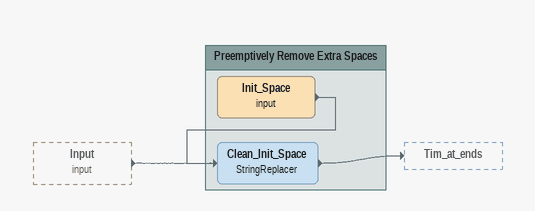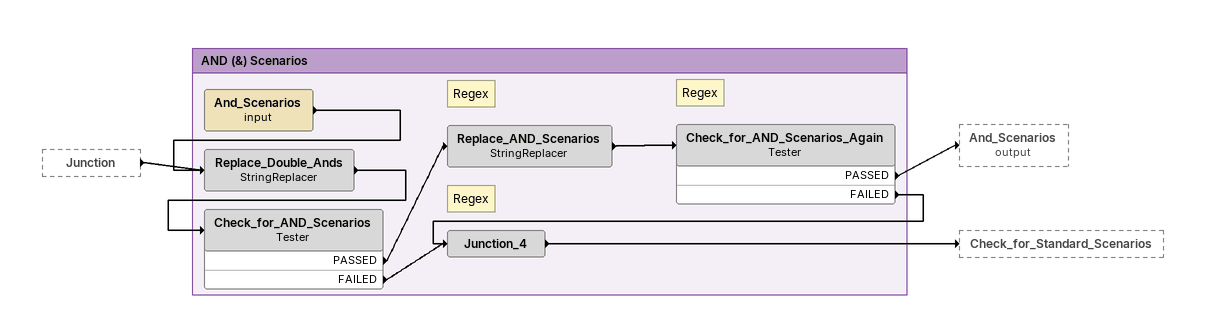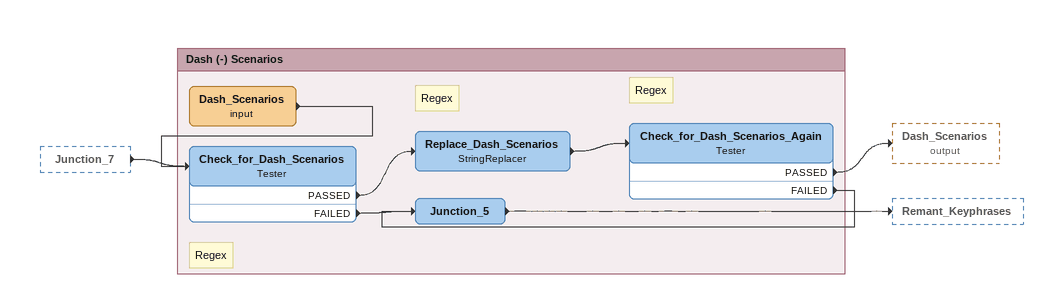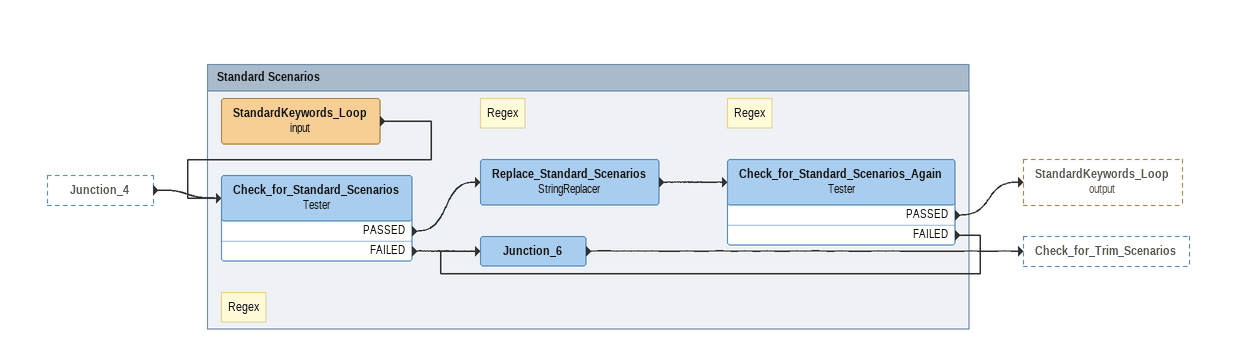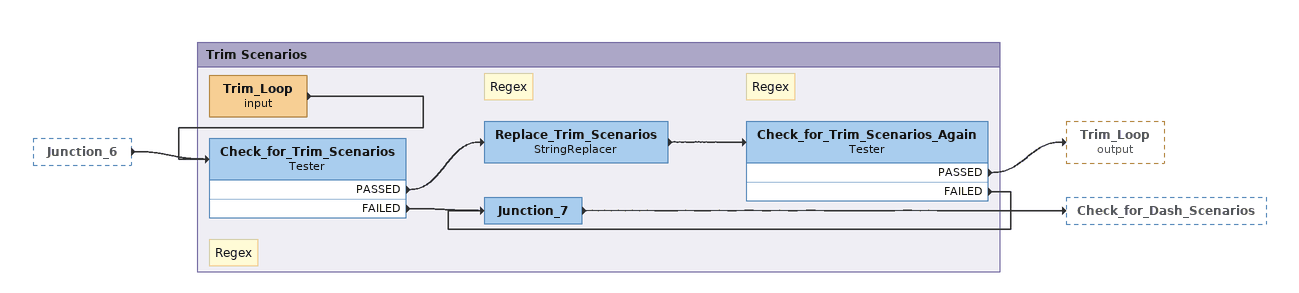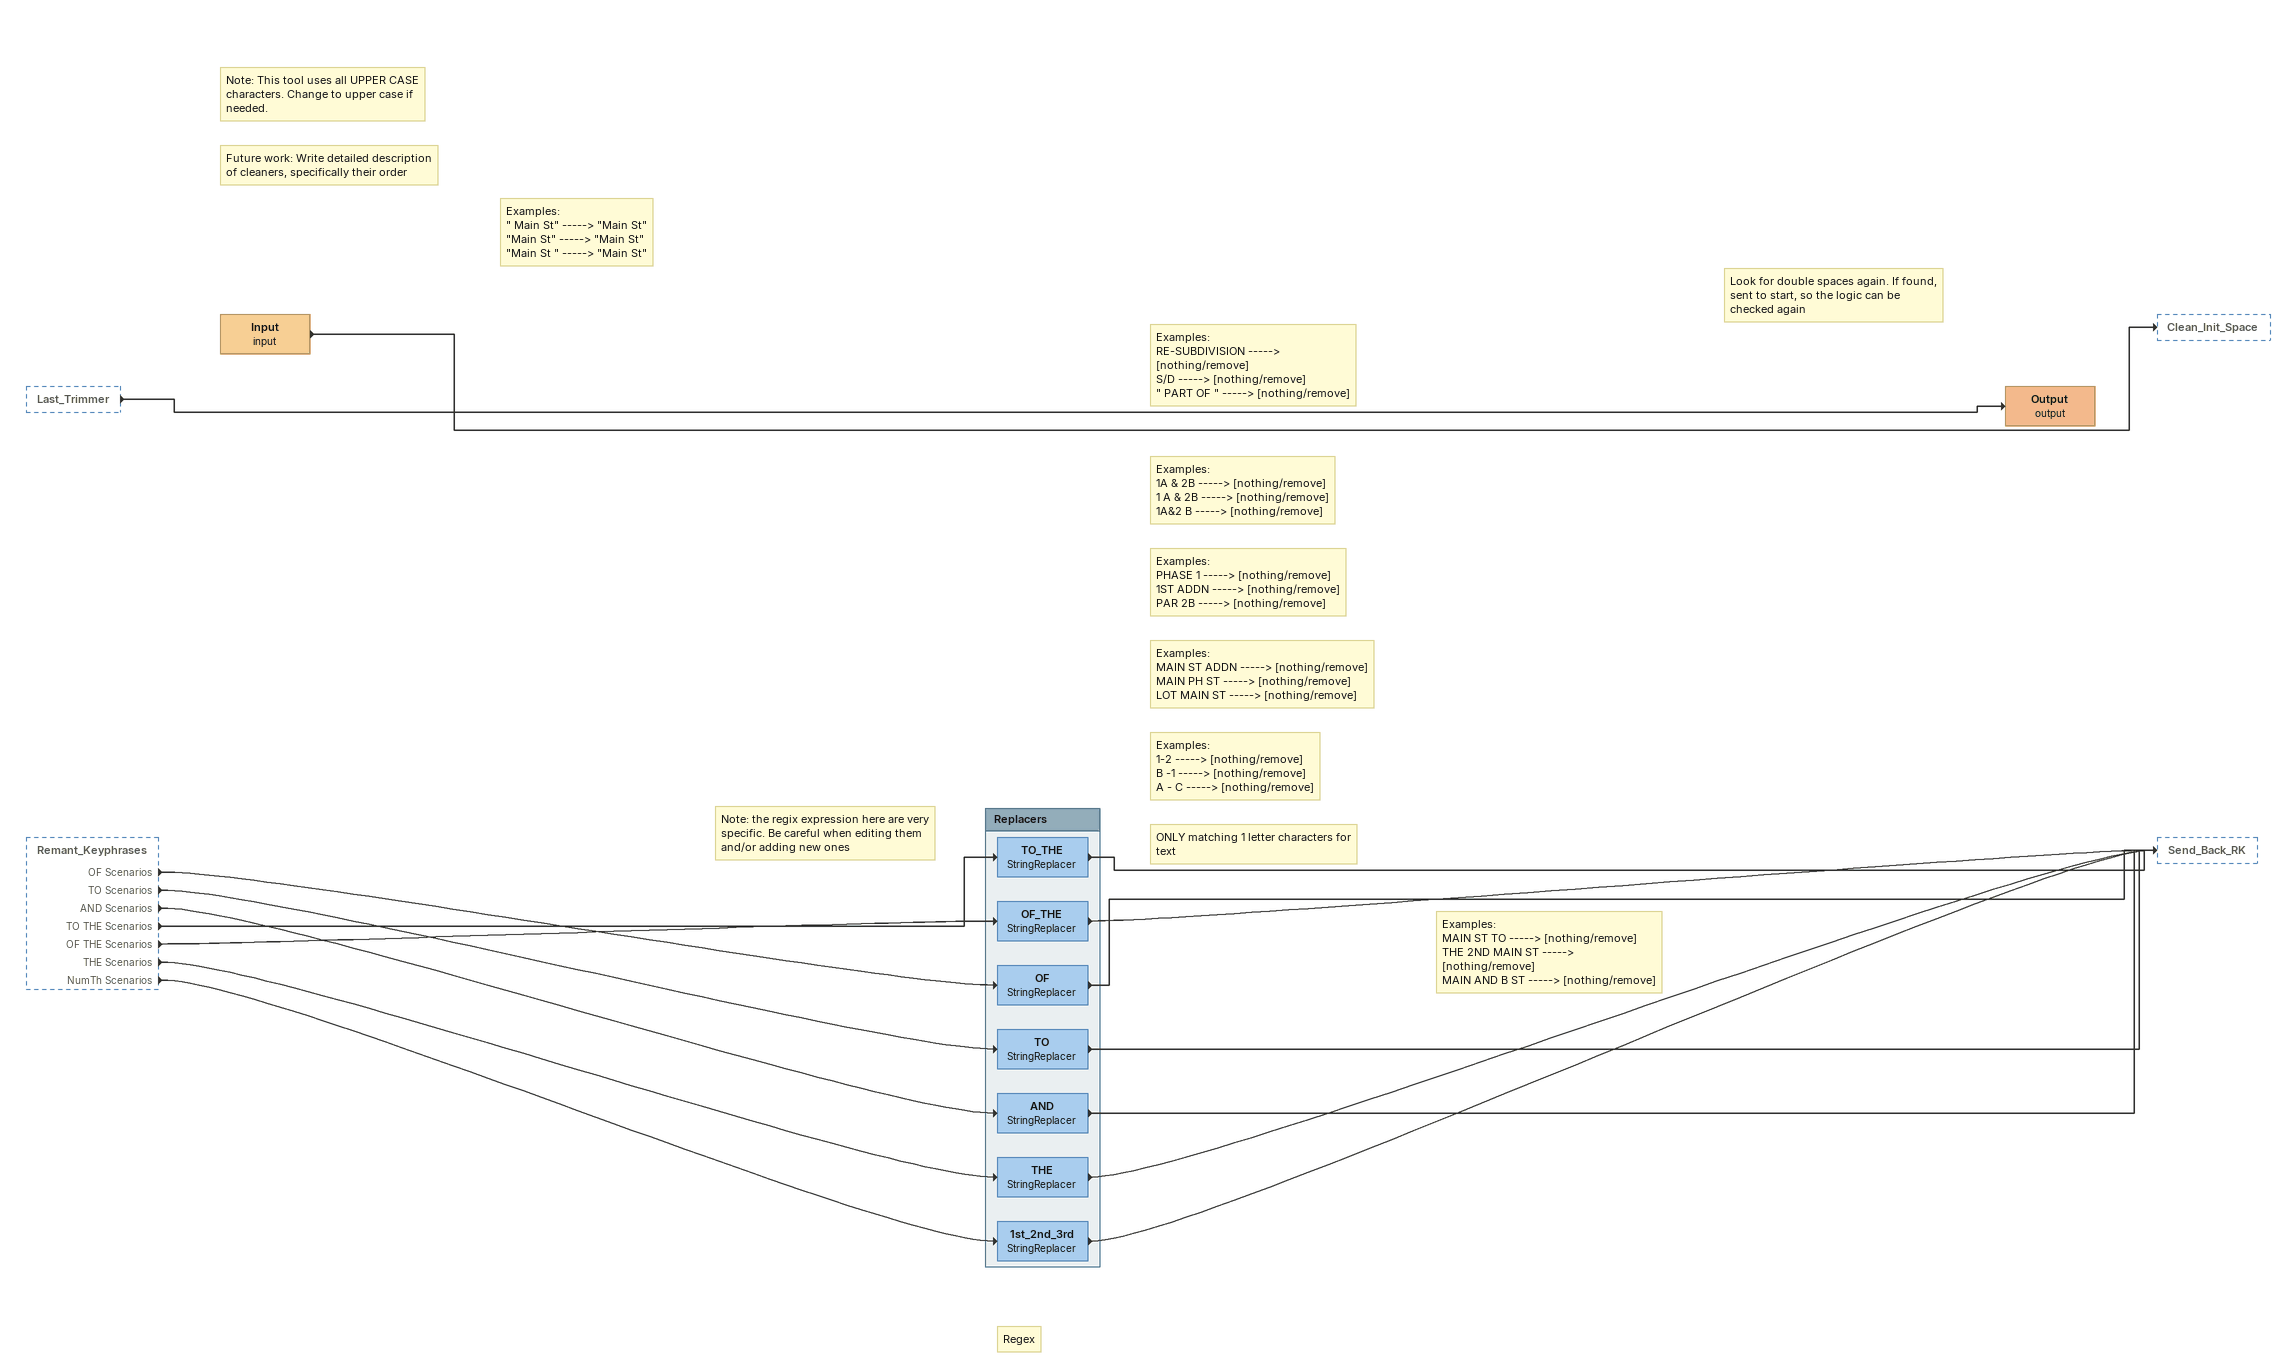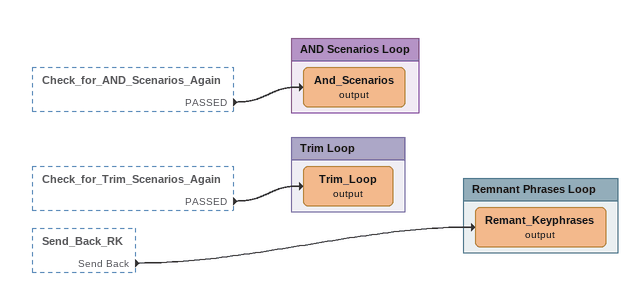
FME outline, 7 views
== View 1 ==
Input (input) [outside]
    -> Clean_Init_Space

Bookmark: Preemptively Remove Extra Spaces
Init_Space (input)
    -> Clean_Init_Space
Clean_Init_Space: StringReplacer
    -> Tim_at_ends

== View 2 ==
Junction [outside]
    -> Replace_Double_Ands

Bookmark: AND (&) Scenarios
And_Scenarios (input)
    -> Replace_Double_Ands
Replace_Double_Ands: StringReplacer
    -> Check_for_AND_Scenarios
Note: Regex
Check_for_AND_Scenarios: Tester
    PASSED -> Replace_AND_Scenarios
    FAILED -> Junction_4
Note: Regex
Replace_AND_Scenarios: StringReplacer
    -> Check_for_AND_Scenarios_Again
Note: Regex
Check_for_AND_Scenarios_Again: Tester
    PASSED -> And_Scenarios (output)
    FAILED -> Junction_4
Junction_4
    -> Check_for_Standard_Scenarios

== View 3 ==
Junction_7 [outside]
    -> Check_for_Dash_Scenarios

Bookmark: Dash (-) Scenarios
Dash_Scenarios (input)
    -> Check_for_Dash_Scenarios
Note: Regex
Check_for_Dash_Scenarios: Tester
    PASSED -> Replace_Dash_Scenarios
    FAILED -> Junction_5
Note: Regex
Replace_Dash_Scenarios: StringReplacer
    -> Check_for_Dash_Scenarios_Again
Note: Regex
Check_for_Dash_Scenarios_Again: Tester
    PASSED -> Dash_Scenarios (output)
    FAILED -> Junction_5
Junction_5
    -> Remant_Keyphrases

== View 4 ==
Junction_4 [outside]
    -> Check_for_Standard_Scenarios

Bookmark: Standard Scenarios
StandardKeywords_Loop (input)
    -> Check_for_Standard_Scenarios
Note: Regex
Check_for_Standard_Scenarios: Tester
    PASSED -> Replace_Standard_Scenarios
    FAILED -> Junction_6
Note: Regex
Replace_Standard_Scenarios: StringReplacer
    -> Check_for_Standard_Scenarios_Again
Note: Regex
Check_for_Standard_Scenarios_Again: Tester
    PASSED -> StandardKeywords_Loop (output)
    FAILED -> Junction_6
Junction_6
    -> Check_for_Trim_Scenarios

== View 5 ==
Junction_6 [outside]
    -> Check_for_Trim_Scenarios

Bookmark: Trim Scenarios
Trim_Loop (input)
    -> Check_for_Trim_Scenarios
Note: Regex
Check_for_Trim_Scenarios: Tester
    PASSED -> Replace_Trim_Scenarios
    FAILED -> Junction_7
Note: Regex
Replace_Trim_Scenarios: StringReplacer
    -> Check_for_Trim_Scenarios_Again
Note: Regex
Check_for_Trim_Scenarios_Again: Tester
    PASSED -> Trim_Loop (output)
    FAILED -> Junction_7
Junction_7
    -> Check_for_Dash_Scenarios

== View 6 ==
Last_Trimmer [outside]
    -> Output (output)
Remant_Keyphrases [outside]
    OF Scenarios -> OF
    TO Scenarios -> TO
    AND Scenarios -> AND
    TO THE Scenarios -> TO_THE
    OF THE Scenarios -> OF_THE
    THE Scenarios -> THE
    NumTh Scenarios -> 1st_2nd_3rd
Note: Note: This tool uses all UPPER CASE characters. Change to upper case if needed.
Note: Future work: Write detailed description of cleaners, specifically their order
Note: Examples: / " Main St" -----> "Main St" / "Main St" -----> "Main St" / "Main St " -----> "Main St"
Note: Note: the regix expression here are very specific. Be careful when editing them and/or adding new ones
Note: Regex
Input (input)
    -> Clean_Init_Space
Note: Examples: / RE-SUBDIVISION -----> [nothing/remove] / S/D -----> [nothing/remove] / " PART OF " -----> [nothing/remove]
Note: Examples: / 1A & 2B -----> [nothing/remove] / 1 A & 2B -----> [nothing/remove] / 1A&2 B -----> [nothing/remove]
Note: Examples: / PHASE 1 -----> [nothing/remove] / 1ST ADDN -----> [nothing/remove] / PAR 2B -----> [nothing/remove]
Note: Examples: / MAIN ST ADDN -----> [nothing/remove] / MAIN PH ST -----> [nothing/remove] / LOT MAIN ST -----> [nothing/remove]
Note: Examples: / 1-2 -----> [nothing/remove] / B -1 -----> [nothing/remove] / A - C -----> [nothing/remove]
Note: ONLY matching 1 letter characters for text
Note: Examples: / MAIN ST TO -----> [nothing/remove] / THE 2ND MAIN ST -----> [nothing/remove] / MAIN AND B ST -----> [nothing/remove]
Note: Look for double spaces again. If found, sent to start, so the logic can be checked again
Output (output)

Bookmark: Replacers
TO_THE: StringReplacer
    -> Send_Back_RK
OF_THE: StringReplacer
    -> Send_Back_RK
OF: StringReplacer
    -> Send_Back_RK
TO: StringReplacer
    -> Send_Back_RK
AND: StringReplacer
    -> Send_Back_RK
THE: StringReplacer
    -> Send_Back_RK
1st_2nd_3rd: StringReplacer
    -> Send_Back_RK

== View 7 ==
Check_for_AND_Scenarios_Again [outside]
    PASSED -> And_Scenarios (output)
Check_for_Trim_Scenarios_Again [outside]
    PASSED -> Trim_Loop (output)
Send_Back_RK [outside]
    Send Back -> Remant_Keyphrases (output)

Bookmark: AND Scenarios Loop
And_Scenarios (output)

Bookmark: Trim Loop
Trim_Loop (output)

Bookmark: Remnant Phrases Loop
Remant_Keyphrases (output)
